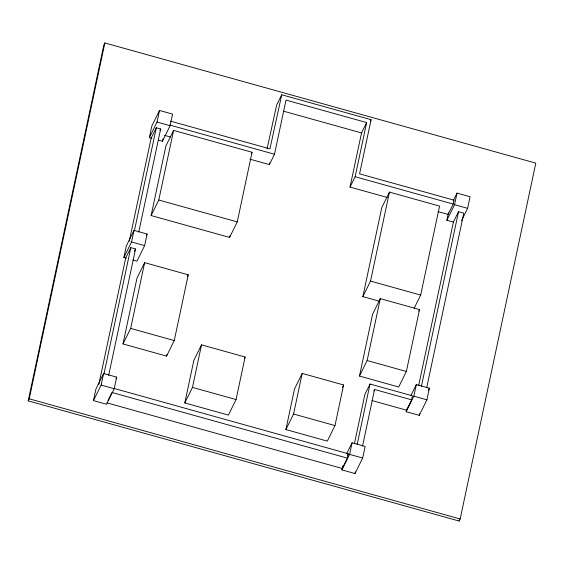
<?xml version="1.0" encoding="UTF-8"?>
<svg xmlns="http://www.w3.org/2000/svg" width="564" height="564" viewBox="0 0 564 564"><rect width="100%" height="100%" fill="white"/><g stroke="black" fill="none" stroke-linecap="round" stroke-linejoin="round"><path stroke-width="0.85" d="M28.2 400.877L103.839 45.021L104.862 42.949L535.8 163.123L460.161 518.979L459.138 521.051L28.2 400.877L29.222 398.811L104.862 42.949M93.455 400.623L95.922 389.019L103.6 373.488L116.677 377.14L114.21 388.737L106.533 404.268L93.455 400.623L101.132 385.092L103.6 373.488M126.329 258.185L123.876 257.501L126.343 245.897L134.02 230.373L147.098 234.018L144.631 245.622L136.953 261.153L132.864 260.011M151.815 138.279L149.361 137.595L151.829 125.991L159.506 110.466L172.584 114.111L170.117 125.716L162.439 141.24L158.357 140.105M98.841 384.366L125.694 258.009L130.813 247.659L135.529 248.978L108.676 375.328M129.262 241.251L151.187 138.102L156.298 127.753L160.662 128.966L138.737 232.114M123.876 257.501L131.553 241.977L134.02 230.373M149.361 137.595L157.039 122.071L159.506 110.466M103.959 374.017L130.813 247.659M134.38 230.902L156.298 127.753M162.439 141.24L162.968 138.758M122.987 343.934L136.967 278.179L144.638 262.655L188.235 274.809L174.255 340.564L166.577 356.096L122.987 343.934L130.665 328.41L144.638 262.655M151.117 215.554L165.915 145.928L173.592 130.397L252.052 152.28L237.254 221.906L229.583 237.43L151.117 215.554L158.794 200.023L173.592 130.397M166.577 356.096L166.944 354.382M184.795 402.929L193.84 360.382L201.517 344.858L245.107 357.012L236.062 399.559L228.392 415.09L184.795 402.929L192.472 387.405L201.517 344.858M229.583 237.43L229.943 235.71M249.944 159.175L269.38 164.596L269.747 162.876M269.38 164.596L274.499 154.24L286.004 100.089L366.649 122.578L355.144 176.729L350.025 187.079L387.228 197.456M285.885 429.556L294.521 388.949L302.191 373.417L343.603 384.965L334.974 425.58L327.296 441.104L285.885 429.556L293.562 414.032L302.191 373.417M350.025 187.079L361.531 132.928L366.649 122.578M267.068 148.917L276.614 105.13L281.725 94.773L371.091 119.695L359.578 173.846L454.048 200.192L453.223 204.083L448.105 214.433L437.96 211.599M379.572 301.275L362.863 296.615L381.772 207.651L389.449 192.12L439.582 206.1L420.666 295.064L414.145 308.261M362.863 296.615L370.541 281.083L389.449 192.12M359.465 376.054L372.614 314.169L380.291 298.638L419.524 309.58L406.369 371.472L398.692 386.996L359.465 376.054L367.136 360.53L380.291 298.638M346.691 453.646L352.063 442.775L365.141 446.42L362.68 458.024L355.003 473.556L341.925 469.911L342.806 465.765M106.836 402.837L342.228 468.48L347.346 458.13L348.277 453.752L113.731 388.349M341.925 469.911L349.602 454.38L352.063 442.775M354.375 443.903L364.908 394.37L370.026 384.021L412.46 395.85L411.614 399.827L406.496 410.183L371.972 400.553M357.139 444.651L370.026 384.021M355.003 473.556L355.355 471.899M362.525 446.131L374.559 389.498L411.614 399.827M410.944 395.434L416.317 384.57L429.394 388.215L426.927 399.82L419.249 415.344L406.172 411.699L406.7 409.21M426.666 387.877L463.798 213.178L458.525 211.704L453.407 222.054L446.871 220.235L448.458 212.776M406.172 411.699L413.849 396.175L416.317 384.57M446.871 220.235L454.549 204.704L457.009 193.099L470.087 196.751L467.619 208.356L461.486 220.778M418.65 385.564L453.407 222.054M421.393 386.403L458.525 211.704M419.249 415.344L419.602 413.687M459.138 521.051L459.505 519.324M281.725 94.773L269.937 148.875L170.518 121.147M159.929 130.446L160.662 128.966M134.436 251.191L135.529 248.978M146.33 235.576L147.098 234.018M115.909 378.691L116.677 377.14M107.935 400.623L111.954 392.488L347.346 458.13M187.467 276.36L188.235 274.809M251.29 153.831L252.052 152.28M244.339 358.563L245.107 357.012M370.358 121.175L371.091 119.695M342.454 387.299L343.603 384.965M453.174 200.869L457.009 193.099M373.826 390.979L374.559 389.498M418.756 311.131L419.524 309.58M347.544 455.233L348.277 453.752M428.238 390.542L429.394 388.215M283.41 111.143L361.531 132.928M169.701 125.018L274.499 154.24M355.144 176.729L453.223 204.083M454.549 204.704L467.619 208.356M157.039 122.071L170.117 125.716M164.582 135.367L170.497 137.017M158.794 200.023L237.254 221.906M370.541 281.083L420.666 295.064M131.553 241.977L144.631 245.622M367.136 360.53L406.369 371.472M413.849 396.175L426.927 399.82M130.665 328.41L174.255 340.564M293.562 414.032L334.974 425.58M192.472 387.405L236.062 399.559M101.132 385.092L114.21 388.737M349.602 454.38L362.68 458.024M29.222 398.811L460.161 518.979"/></g></svg>
